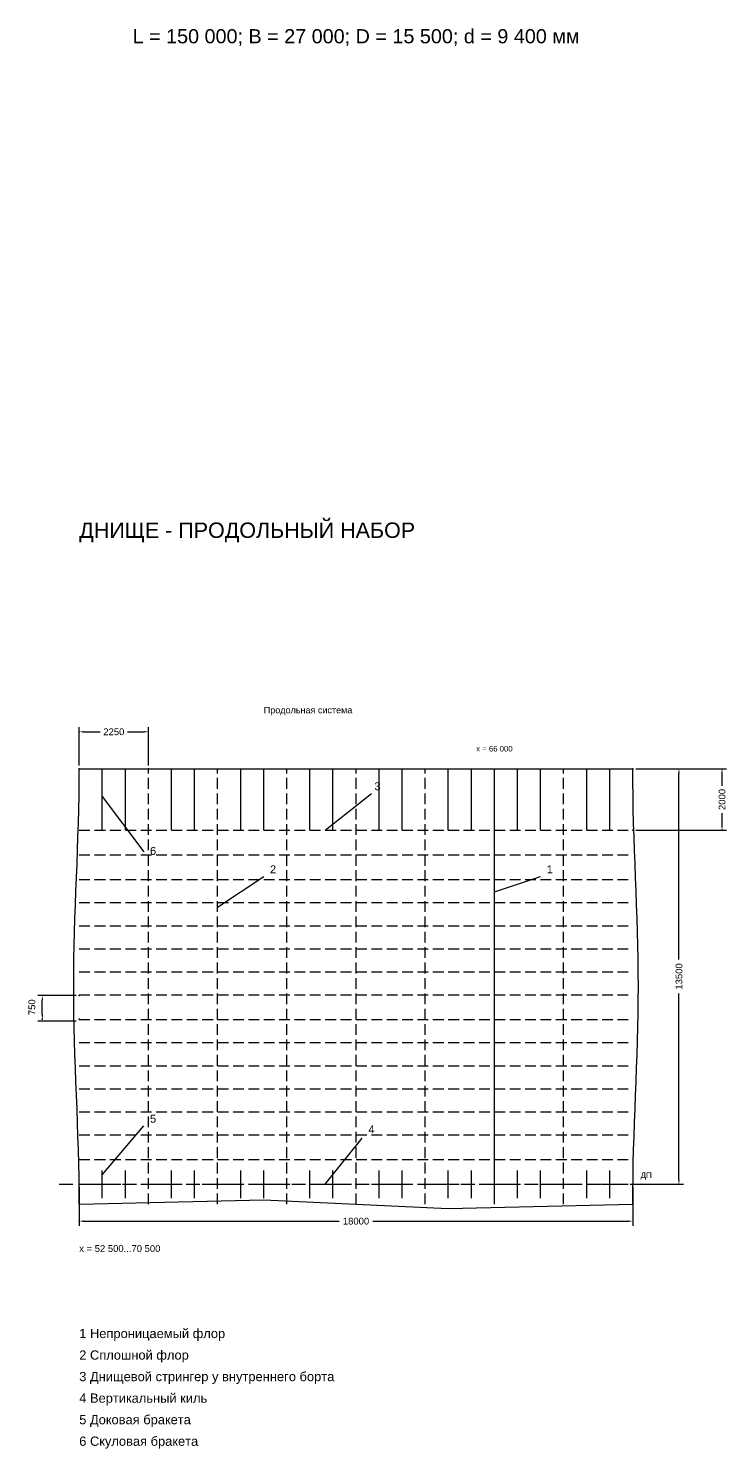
# Model space of a CAD drawing. Header units: millimetres. Extents: x -5500 to 159150, y -17410 to 188095.
# Drawn here: x 64347 to 87050, y 92410 to 138554 of the extents above; entities that cross this region are included whole.
import ezdxf
from ezdxf.enums import TextEntityAlignment as Align

# ---------------------------------------------------------------- set-up
doc = ezdxf.new("R2010")
doc.units = ezdxf.units.MM
for name, color, linetype in [('ARR_0', 7, 'Continuous'), ('ARR_BOUNDARY', 1, 'Continuous'), ('ARR_CENTER', 3, 'Continuous'), ('ARR_Defpoints', 7, 'Continuous'), ('ARR_HULL', 7, 'Continuous'), ('ARR_NOTE', 7, 'Continuous'), ('ARR_PRIMARY', 1, 'Continuous'), ('ARR_SECONDARY', 4, 'Continuous')]:
    doc.layers.add(name, color=color, linetype=linetype)
doc.styles.add('unicode', font='arial.ttf')

msp = doc.modelspace()

# ---------------------------------------------------------------- linework, layer by layer
at = {"layer": 'ARR_0', "color": 2}
for p, q in [((66000, 114600), (66000, 115850)), ((68250, 114600), (68250, 115850)), ((66150, 115700), (66685, 115700)), ((67565, 115700), (68100, 115700)), ((84100, 114500), (85650, 114500)), ((84100, 114500), (87050, 114500)), ((85500, 108300), (85500, 114350)), ((86900, 113940), (86900, 114350)), ((86900, 112650), (86900, 113060)), ((84100, 112500), (87050, 112500)), ((65900, 107133), (64650, 107133)), ((85500, 101150), (85500, 107200)), ((64800, 106517), (64800, 106983)), ((65900, 106300), (64650, 106300)), ((66000, 100900), (66000, 99650)), ((84000, 100900), (84000, 99650)), ((84100, 101000), (85650, 101000)), ((66150, 99800), (74450, 99800)), ((75550, 99800), (83850, 99800))]:
    msp.add_line(p, q, dxfattribs=at)
at = {"layer": 'ARR_0', "color": 0, "linetype": 'ByBlock'}
for points in [[(66150, 115675), (66000, 115700), (66150, 115725)], [(68100, 115725), (68250, 115700), (68100, 115675)], [(85475, 114350), (85500, 114500), (85525, 114350)], [(86875, 114350), (86900, 114500), (86925, 114350)], [(86925, 112650), (86900, 112500), (86875, 112650)], [(64775, 106983), (64800, 107133), (64825, 106983)], [(64825, 106517), (64800, 106300), (64775, 106517)], [(85525, 101150), (85500, 101000), (85475, 101150)], [(66150, 99775), (66000, 99800), (66150, 99825)], [(83850, 99825), (84000, 99800), (83850, 99775)]]:
    msp.add_solid(points, dxfattribs=at)
at = {"layer": 'ARR_BOUNDARY'}
msp.add_line((79500, 100350), (79500, 114500), dxfattribs=at)
at = {"layer": 'ARR_CENTER'}
for p, q in [((65350, 101000), (65797, 101000)), ((66038, 101000), (66484, 101000)), ((66725, 101000), (67172, 101000)), ((67412, 101000), (67859, 101000)), ((68100, 101000), (68547, 101000)), ((68788, 101000), (69234, 101000)), ((69475, 101000), (69922, 101000)), ((70162, 101000), (70609, 101000)), ((70850, 101000), (71297, 101000)), ((71538, 101000), (71984, 101000)), ((72225, 101000), (72672, 101000)), ((72912, 101000), (73359, 101000)), ((73600, 101000), (74047, 101000)), ((74287, 101000), (74734, 101000)), ((74975, 101000), (75422, 101000)), ((75662, 101000), (76109, 101000)), ((76350, 101000), (76797, 101000)), ((77038, 101000), (77484, 101000)), ((77725, 101000), (78172, 101000)), ((78412, 101000), (78859, 101000)), ((79100, 101000), (79547, 101000)), ((79788, 101000), (80234, 101000)), ((80475, 101000), (80922, 101000)), ((81162, 101000), (81609, 101000)), ((81850, 101000), (82297, 101000)), ((82538, 101000), (82984, 101000)), ((83225, 101000), (83672, 101000)), ((83913, 101000), (84359, 101000))]:
    msp.add_line(p, q, dxfattribs=at)
at = {"layer": 'ARR_Defpoints'}
for p in [(66000, 115700), (66000, 114500), (68250, 114500), (84000, 114500), (84000, 114500), (84000, 112500), (86900, 112500), (66000, 107133), (64800, 106367), (66000, 106367), (66000, 101000), (84000, 101000), (84000, 101000), (85500, 101000), (66000, 99800)]:
    msp.add_point(p, dxfattribs=at)
at = {"layer": 'ARR_HULL'}
msp.add_line((66000, 114500), (84000, 114500), dxfattribs=at)
for points in [[(66000, 100350), (65998, 100792), (65993, 101234), (65985, 101677), (65974, 102119), (65960, 102561), (65944, 103003), (65928, 103445), (65910, 103888), (65892, 104330), (65876, 104772), (65860, 105214), (65846, 105656), (65835, 106098), (65827, 106541), (65822, 106983), (65820, 107425), (65822, 107867), (65827, 108309), (65835, 108752), (65846, 109194), (65860, 109636), (65876, 110078), (65892, 110520), (65910, 110962), (65928, 111405), (65944, 111847), (65960, 112289), (65974, 112731), (65985, 113173), (65993, 113616), (65998, 114058), (66000, 114500)], [(84000, 100350), (84002, 100792), (84007, 101234), (84015, 101677), (84026, 102119), (84040, 102561), (84056, 103003), (84072, 103445), (84090, 103888), (84108, 104330), (84124, 104772), (84140, 105214), (84154, 105656), (84165, 106098), (84173, 106541), (84178, 106983), (84180, 107425), (84178, 107867), (84173, 108309), (84165, 108752), (84154, 109194), (84140, 109636), (84124, 110078), (84108, 110520), (84090, 110962), (84072, 111405), (84056, 111847), (84040, 112289), (84026, 112731), (84015, 113173), (84007, 113616), (84002, 114058), (84000, 114500)], [(66000, 100350), (72000, 100490), (78000, 100210), (84000, 100350)]]:
    msp.add_lwpolyline(points, dxfattribs=at)
at = {"layer": 'ARR_NOTE'}
for points in [[(66750, 113600), (68100, 111800)], [(74000, 112500), (75500, 113700)], [(70500, 110000), (72000, 111000)], [(79500, 110500), (81000, 111000)], [(66750, 101300), (68100, 102900)], [(74000, 101000), (75200, 102500)]]:
    msp.add_lwpolyline(points, dxfattribs=at)
at = {"layer": 'ARR_PRIMARY'}
for p, q in [((68250, 114350), (68250, 114500)), ((70500, 114350), (70500, 114500)), ((72750, 114350), (72750, 114500)), ((75000, 114350), (75000, 114500)), ((77250, 114350), (77250, 114500)), ((81750, 114350), (81750, 114500)), ((68250, 113850), (68250, 114200)), ((70500, 113850), (70500, 114200)), ((72750, 113850), (72750, 114200)), ((75000, 113850), (75000, 114200)), ((77250, 113850), (77250, 114200)), ((81750, 113850), (81750, 114200)), ((68250, 113350), (68250, 113700)), ((70500, 113350), (70500, 113700)), ((72750, 113350), (72750, 113700)), ((75000, 113350), (75000, 113700)), ((77250, 113350), (77250, 113700)), ((81750, 113350), (81750, 113700)), ((68250, 112850), (68250, 113200)), ((70500, 112850), (70500, 113200)), ((72750, 112850), (72750, 113200)), ((75000, 112850), (75000, 113200)), ((77250, 112850), (77250, 113200)), ((81750, 112850), (81750, 113200)), ((68250, 112350), (68250, 112700)), ((70500, 112350), (70500, 112700)), ((72750, 112350), (72750, 112700)), ((75000, 112350), (75000, 112700)), ((77250, 112350), (77250, 112700)), ((81750, 112350), (81750, 112700)), ((66000, 112500), (66350, 112500)), ((66500, 112500), (66850, 112500)), ((67000, 112500), (67350, 112500)), ((67500, 112500), (67850, 112500)), ((68000, 112500), (68350, 112500)), ((68250, 111850), (68250, 112200)), ((68500, 112500), (68850, 112500)), ((69000, 112500), (69350, 112500)), ((69500, 112500), (69850, 112500)), ((70000, 112500), (70350, 112500)), ((70500, 112500), (70850, 112500)), ((70500, 111850), (70500, 112200)), ((71000, 112500), (71350, 112500)), ((71500, 112500), (71850, 112500)), ((72000, 112500), (72350, 112500)), ((72500, 112500), (72850, 112500)), ((72750, 111850), (72750, 112200)), ((73000, 112500), (73350, 112500)), ((73500, 112500), (73850, 112500)), ((74000, 112500), (74350, 112500)), ((74500, 112500), (74850, 112500)), ((75000, 112500), (75350, 112500)), ((75000, 111850), (75000, 112200)), ((75500, 112500), (75850, 112500)), ((76000, 112500), (76350, 112500)), ((76500, 112500), (76850, 112500)), ((77000, 112500), (77350, 112500)), ((77250, 111850), (77250, 112200)), ((77500, 112500), (77850, 112500)), ((78000, 112500), (78350, 112500)), ((78500, 112500), (78850, 112500)), ((79000, 112500), (79350, 112500)), ((79500, 112500), (79850, 112500)), ((80000, 112500), (80350, 112500)), ((80500, 112500), (80850, 112500)), ((81000, 112500), (81350, 112500)), ((81500, 112500), (81850, 112500)), ((81750, 111850), (81750, 112200)), ((82000, 112500), (82350, 112500)), ((82500, 112500), (82850, 112500)), ((83000, 112500), (83350, 112500)), ((83500, 112500), (83850, 112500)), ((68250, 111350), (68250, 111700)), ((70500, 111350), (70500, 111700)), ((72750, 111350), (72750, 111700)), ((75000, 111350), (75000, 111700)), ((77250, 111350), (77250, 111700)), ((81750, 111350), (81750, 111700)), ((68250, 110850), (68250, 111200)), ((70500, 110850), (70500, 111200)), ((72750, 110850), (72750, 111200)), ((75000, 110850), (75000, 111200)), ((77250, 110850), (77250, 111200)), ((81750, 110850), (81750, 111200)), ((68250, 110350), (68250, 110700)), ((70500, 110350), (70500, 110700)), ((72750, 110350), (72750, 110700)), ((75000, 110350), (75000, 110700)), ((77250, 110350), (77250, 110700)), ((81750, 110350), (81750, 110700)), ((68250, 109850), (68250, 110200)), ((70500, 109850), (70500, 110200)), ((72750, 109850), (72750, 110200)), ((75000, 109850), (75000, 110200)), ((77250, 109850), (77250, 110200)), ((81750, 109850), (81750, 110200)), ((68250, 109350), (68250, 109700)), ((70500, 109350), (70500, 109700)), ((72750, 109350), (72750, 109700)), ((75000, 109350), (75000, 109700)), ((77250, 109350), (77250, 109700)), ((81750, 109350), (81750, 109700)), ((68250, 108850), (68250, 109200)), ((70500, 108850), (70500, 109200)), ((72750, 108850), (72750, 109200)), ((75000, 108850), (75000, 109200)), ((77250, 108850), (77250, 109200)), ((81750, 108850), (81750, 109200)), ((68250, 108350), (68250, 108700)), ((70500, 108350), (70500, 108700)), ((72750, 108350), (72750, 108700)), ((75000, 108350), (75000, 108700)), ((77250, 108350), (77250, 108700)), ((81750, 108350), (81750, 108700)), ((68250, 107850), (68250, 108200)), ((70500, 107850), (70500, 108200)), ((72750, 107850), (72750, 108200)), ((75000, 107850), (75000, 108200)), ((77250, 107850), (77250, 108200)), ((81750, 107850), (81750, 108200)), ((68250, 107350), (68250, 107700)), ((70500, 107350), (70500, 107700)), ((72750, 107350), (72750, 107700)), ((75000, 107350), (75000, 107700)), ((77250, 107350), (77250, 107700)), ((81750, 107350), (81750, 107700)), ((68250, 106850), (68250, 107200)), ((70500, 106850), (70500, 107200)), ((72750, 106850), (72750, 107200)), ((75000, 106850), (75000, 107200)), ((77250, 106850), (77250, 107200)), ((81750, 106850), (81750, 107200)), ((68250, 106350), (68250, 106700)), ((70500, 106350), (70500, 106700)), ((72750, 106350), (72750, 106700)), ((75000, 106350), (75000, 106700)), ((77250, 106350), (77250, 106700)), ((81750, 106350), (81750, 106700)), ((68250, 105850), (68250, 106200)), ((70500, 105850), (70500, 106200)), ((72750, 105850), (72750, 106200)), ((75000, 105850), (75000, 106200)), ((77250, 105850), (77250, 106200)), ((81750, 105850), (81750, 106200)), ((68250, 105350), (68250, 105700)), ((70500, 105350), (70500, 105700)), ((72750, 105350), (72750, 105700)), ((75000, 105350), (75000, 105700)), ((77250, 105350), (77250, 105700)), ((81750, 105350), (81750, 105700)), ((68250, 104850), (68250, 105200)), ((70500, 104850), (70500, 105200)), ((72750, 104850), (72750, 105200)), ((75000, 104850), (75000, 105200)), ((77250, 104850), (77250, 105200)), ((81750, 104850), (81750, 105200)), ((68250, 104350), (68250, 104700)), ((70500, 104350), (70500, 104700)), ((72750, 104350), (72750, 104700)), ((75000, 104350), (75000, 104700)), ((77250, 104350), (77250, 104700)), ((81750, 104350), (81750, 104700)), ((68250, 103850), (68250, 104200)), ((70500, 103850), (70500, 104200)), ((72750, 103850), (72750, 104200)), ((75000, 103850), (75000, 104200)), ((77250, 103850), (77250, 104200)), ((81750, 103850), (81750, 104200)), ((68250, 103350), (68250, 103700)), ((70500, 103350), (70500, 103700)), ((72750, 103350), (72750, 103700)), ((75000, 103350), (75000, 103700)), ((77250, 103350), (77250, 103700)), ((81750, 103350), (81750, 103700)), ((68250, 102850), (68250, 103200)), ((70500, 102850), (70500, 103200)), ((72750, 102850), (72750, 103200)), ((75000, 102850), (75000, 103200)), ((77250, 102850), (77250, 103200)), ((81750, 102850), (81750, 103200)), ((68250, 102350), (68250, 102700)), ((70500, 102350), (70500, 102700)), ((72750, 102350), (72750, 102700)), ((75000, 102350), (75000, 102700)), ((77250, 102350), (77250, 102700)), ((81750, 102350), (81750, 102700)), ((68250, 101850), (68250, 102200)), ((70500, 101850), (70500, 102200)), ((72750, 101850), (72750, 102200)), ((75000, 101850), (75000, 102200)), ((77250, 101850), (77250, 102200)), ((81750, 101850), (81750, 102200)), ((68250, 101350), (68250, 101700)), ((70500, 101350), (70500, 101700)), ((72750, 101350), (72750, 101700)), ((75000, 101350), (75000, 101700)), ((77250, 101350), (77250, 101700)), ((81750, 101350), (81750, 101700)), ((68250, 100850), (68250, 101200)), ((70500, 100850), (70500, 101200)), ((72750, 100850), (72750, 101200)), ((75000, 100850), (75000, 101200)), ((77250, 100850), (77250, 101200)), ((81750, 100850), (81750, 101200)), ((66000, 101000), (66350, 101000)), ((66500, 101000), (66850, 101000)), ((67000, 101000), (67350, 101000)), ((67500, 101000), (67850, 101000)), ((68000, 101000), (68350, 101000)), ((68250, 100350), (68250, 100700)), ((68500, 101000), (68850, 101000)), ((69000, 101000), (69350, 101000)), ((69500, 101000), (69850, 101000)), ((70000, 101000), (70350, 101000)), ((70500, 101000), (70850, 101000)), ((70500, 100350), (70500, 100700)), ((71000, 101000), (71350, 101000)), ((71500, 101000), (71850, 101000)), ((72000, 101000), (72350, 101000)), ((72500, 101000), (72850, 101000)), ((72750, 100350), (72750, 100700)), ((73000, 101000), (73350, 101000)), ((73500, 101000), (73850, 101000)), ((74000, 101000), (74350, 101000)), ((74500, 101000), (74850, 101000)), ((75000, 101000), (75350, 101000)), ((75000, 100350), (75000, 100700)), ((75500, 101000), (75850, 101000)), ((76000, 101000), (76350, 101000)), ((76500, 101000), (76850, 101000)), ((77000, 101000), (77350, 101000)), ((77250, 100350), (77250, 100700)), ((77500, 101000), (77850, 101000)), ((78000, 101000), (78350, 101000)), ((78500, 101000), (78850, 101000)), ((79000, 101000), (79350, 101000)), ((79500, 101000), (79850, 101000)), ((80000, 101000), (80350, 101000)), ((80500, 101000), (80850, 101000)), ((81000, 101000), (81350, 101000)), ((81500, 101000), (81850, 101000)), ((81750, 100350), (81750, 100700)), ((82000, 101000), (82350, 101000)), ((82500, 101000), (82850, 101000)), ((83000, 101000), (83350, 101000)), ((83500, 101000), (83850, 101000))]:
    msp.add_line(p, q, dxfattribs=at)
at = {"layer": 'ARR_SECONDARY'}
for p, q in [((66000, 111700), (66350, 111700)), ((66500, 111700), (66850, 111700)), ((67000, 111700), (67350, 111700)), ((67500, 111700), (67850, 111700)), ((68000, 111700), (68350, 111700)), ((68500, 111700), (68850, 111700)), ((69000, 111700), (69350, 111700)), ((69500, 111700), (69850, 111700)), ((70000, 111700), (70350, 111700)), ((70500, 111700), (70850, 111700)), ((71000, 111700), (71350, 111700)), ((71500, 111700), (71850, 111700)), ((72000, 111700), (72350, 111700)), ((72500, 111700), (72850, 111700)), ((73000, 111700), (73350, 111700)), ((73500, 111700), (73850, 111700)), ((74000, 111700), (74350, 111700)), ((74500, 111700), (74850, 111700)), ((75000, 111700), (75350, 111700)), ((75500, 111700), (75850, 111700)), ((76000, 111700), (76350, 111700)), ((76500, 111700), (76850, 111700)), ((77000, 111700), (77350, 111700)), ((77500, 111700), (77850, 111700)), ((78000, 111700), (78350, 111700)), ((78500, 111700), (78850, 111700)), ((79000, 111700), (79350, 111700)), ((79500, 111700), (79850, 111700)), ((80000, 111700), (80350, 111700)), ((80500, 111700), (80850, 111700)), ((81000, 111700), (81350, 111700)), ((81500, 111700), (81850, 111700)), ((82000, 111700), (82350, 111700)), ((82500, 111700), (82850, 111700)), ((83000, 111700), (83350, 111700)), ((83500, 111700), (83850, 111700)), ((66000, 110900), (66350, 110900)), ((66500, 110900), (66850, 110900)), ((67000, 110900), (67350, 110900)), ((67500, 110900), (67850, 110900)), ((68000, 110900), (68350, 110900)), ((68500, 110900), (68850, 110900)), ((69000, 110900), (69350, 110900)), ((69500, 110900), (69850, 110900)), ((70000, 110900), (70350, 110900)), ((70500, 110900), (70850, 110900)), ((71000, 110900), (71350, 110900)), ((71500, 110900), (71850, 110900)), ((72000, 110900), (72350, 110900)), ((72500, 110900), (72850, 110900)), ((73000, 110900), (73350, 110900)), ((73500, 110900), (73850, 110900)), ((74000, 110900), (74350, 110900)), ((74500, 110900), (74850, 110900)), ((75000, 110900), (75350, 110900)), ((75500, 110900), (75850, 110900)), ((76000, 110900), (76350, 110900)), ((76500, 110900), (76850, 110900)), ((77000, 110900), (77350, 110900)), ((77500, 110900), (77850, 110900)), ((78000, 110900), (78350, 110900)), ((78500, 110900), (78850, 110900)), ((79000, 110900), (79350, 110900)), ((79500, 110900), (79850, 110900)), ((80000, 110900), (80350, 110900)), ((80500, 110900), (80850, 110900)), ((81000, 110900), (81350, 110900)), ((81500, 110900), (81850, 110900)), ((82000, 110900), (82350, 110900)), ((82500, 110900), (82850, 110900)), ((83000, 110900), (83350, 110900)), ((83500, 110900), (83850, 110900)), ((66000, 110150), (66350, 110150)), ((66500, 110150), (66850, 110150)), ((67000, 110150), (67350, 110150)), ((67500, 110150), (67850, 110150)), ((68000, 110150), (68350, 110150)), ((68500, 110150), (68850, 110150)), ((69000, 110150), (69350, 110150)), ((69500, 110150), (69850, 110150)), ((70000, 110150), (70350, 110150)), ((70500, 110150), (70850, 110150)), ((71000, 110150), (71350, 110150)), ((71500, 110150), (71850, 110150)), ((72000, 110150), (72350, 110150)), ((72500, 110150), (72850, 110150)), ((73000, 110150), (73350, 110150)), ((73500, 110150), (73850, 110150)), ((74000, 110150), (74350, 110150)), ((74500, 110150), (74850, 110150)), ((75000, 110150), (75350, 110150)), ((75500, 110150), (75850, 110150)), ((76000, 110150), (76350, 110150)), ((76500, 110150), (76850, 110150)), ((77000, 110150), (77350, 110150)), ((77500, 110150), (77850, 110150)), ((78000, 110150), (78350, 110150)), ((78500, 110150), (78850, 110150)), ((79000, 110150), (79350, 110150)), ((79500, 110150), (79850, 110150)), ((80000, 110150), (80350, 110150)), ((80500, 110150), (80850, 110150)), ((81000, 110150), (81350, 110150)), ((81500, 110150), (81850, 110150)), ((82000, 110150), (82350, 110150)), ((82500, 110150), (82850, 110150)), ((83000, 110150), (83350, 110150)), ((83500, 110150), (83850, 110150)), ((66000, 109400), (66350, 109400)), ((66500, 109400), (66850, 109400)), ((67000, 109400), (67350, 109400)), ((67500, 109400), (67850, 109400)), ((68000, 109400), (68350, 109400)), ((68500, 109400), (68850, 109400)), ((69000, 109400), (69350, 109400)), ((69500, 109400), (69850, 109400)), ((70000, 109400), (70350, 109400)), ((70500, 109400), (70850, 109400)), ((71000, 109400), (71350, 109400)), ((71500, 109400), (71850, 109400)), ((72000, 109400), (72350, 109400)), ((72500, 109400), (72850, 109400)), ((73000, 109400), (73350, 109400)), ((73500, 109400), (73850, 109400)), ((74000, 109400), (74350, 109400)), ((74500, 109400), (74850, 109400)), ((75000, 109400), (75350, 109400)), ((75500, 109400), (75850, 109400)), ((76000, 109400), (76350, 109400)), ((76500, 109400), (76850, 109400)), ((77000, 109400), (77350, 109400)), ((77500, 109400), (77850, 109400)), ((78000, 109400), (78350, 109400)), ((78500, 109400), (78850, 109400)), ((79000, 109400), (79350, 109400)), ((79500, 109400), (79850, 109400)), ((80000, 109400), (80350, 109400)), ((80500, 109400), (80850, 109400)), ((81000, 109400), (81350, 109400)), ((81500, 109400), (81850, 109400)), ((82000, 109400), (82350, 109400)), ((82500, 109400), (82850, 109400)), ((83000, 109400), (83350, 109400)), ((83500, 109400), (83850, 109400)), ((66000, 108650), (66350, 108650)), ((66500, 108650), (66850, 108650)), ((67000, 108650), (67350, 108650)), ((67500, 108650), (67850, 108650)), ((68000, 108650), (68350, 108650)), ((68500, 108650), (68850, 108650)), ((69000, 108650), (69350, 108650)), ((69500, 108650), (69850, 108650)), ((70000, 108650), (70350, 108650)), ((70500, 108650), (70850, 108650)), ((71000, 108650), (71350, 108650)), ((71500, 108650), (71850, 108650)), ((72000, 108650), (72350, 108650)), ((72500, 108650), (72850, 108650)), ((73000, 108650), (73350, 108650)), ((73500, 108650), (73850, 108650)), ((74000, 108650), (74350, 108650)), ((74500, 108650), (74850, 108650)), ((75000, 108650), (75350, 108650)), ((75500, 108650), (75850, 108650)), ((76000, 108650), (76350, 108650)), ((76500, 108650), (76850, 108650)), ((77000, 108650), (77350, 108650)), ((77500, 108650), (77850, 108650)), ((78000, 108650), (78350, 108650)), ((78500, 108650), (78850, 108650)), ((79000, 108650), (79350, 108650)), ((79500, 108650), (79850, 108650)), ((80000, 108650), (80350, 108650)), ((80500, 108650), (80850, 108650)), ((81000, 108650), (81350, 108650)), ((81500, 108650), (81850, 108650)), ((82000, 108650), (82350, 108650)), ((82500, 108650), (82850, 108650)), ((83000, 108650), (83350, 108650)), ((83500, 108650), (83850, 108650)), ((66000, 107900), (66350, 107900)), ((66500, 107900), (66850, 107900)), ((67000, 107900), (67350, 107900)), ((67500, 107900), (67850, 107900)), ((68000, 107900), (68350, 107900)), ((68500, 107900), (68850, 107900)), ((69000, 107900), (69350, 107900)), ((69500, 107900), (69850, 107900)), ((70000, 107900), (70350, 107900)), ((70500, 107900), (70850, 107900)), ((71000, 107900), (71350, 107900)), ((71500, 107900), (71850, 107900)), ((72000, 107900), (72350, 107900)), ((72500, 107900), (72850, 107900)), ((73000, 107900), (73350, 107900)), ((73500, 107900), (73850, 107900)), ((74000, 107900), (74350, 107900)), ((74500, 107900), (74850, 107900)), ((75000, 107900), (75350, 107900)), ((75500, 107900), (75850, 107900)), ((76000, 107900), (76350, 107900)), ((76500, 107900), (76850, 107900)), ((77000, 107900), (77350, 107900)), ((77500, 107900), (77850, 107900)), ((78000, 107900), (78350, 107900)), ((78500, 107900), (78850, 107900)), ((79000, 107900), (79350, 107900)), ((79500, 107900), (79850, 107900)), ((80000, 107900), (80350, 107900)), ((80500, 107900), (80850, 107900)), ((81000, 107900), (81350, 107900)), ((81500, 107900), (81850, 107900)), ((82000, 107900), (82350, 107900)), ((82500, 107900), (82850, 107900)), ((83000, 107900), (83350, 107900)), ((83500, 107900), (83850, 107900)), ((66000, 107150), (66350, 107150)), ((66500, 107150), (66850, 107150)), ((67000, 107150), (67350, 107150)), ((67500, 107150), (67850, 107150)), ((68000, 107150), (68350, 107150)), ((68500, 107150), (68850, 107150)), ((69000, 107150), (69350, 107150)), ((69500, 107150), (69850, 107150)), ((70000, 107150), (70350, 107150)), ((70500, 107150), (70850, 107150)), ((71000, 107150), (71350, 107150)), ((71500, 107150), (71850, 107150)), ((72000, 107150), (72350, 107150)), ((72500, 107150), (72850, 107150)), ((73000, 107150), (73350, 107150)), ((73500, 107150), (73850, 107150)), ((74000, 107150), (74350, 107150)), ((74500, 107150), (74850, 107150)), ((75000, 107150), (75350, 107150)), ((75500, 107150), (75850, 107150)), ((76000, 107150), (76350, 107150)), ((76500, 107150), (76850, 107150)), ((77000, 107150), (77350, 107150)), ((77500, 107150), (77850, 107150)), ((78000, 107150), (78350, 107150)), ((78500, 107150), (78850, 107150)), ((79000, 107150), (79350, 107150)), ((79500, 107150), (79850, 107150)), ((80000, 107150), (80350, 107150)), ((80500, 107150), (80850, 107150)), ((81000, 107150), (81350, 107150)), ((81500, 107150), (81850, 107150)), ((82000, 107150), (82350, 107150)), ((82500, 107150), (82850, 107150)), ((83000, 107150), (83350, 107150)), ((83500, 107150), (83850, 107150)), ((66000, 106350), (66350, 106350)), ((66500, 106350), (66850, 106350)), ((67000, 106350), (67350, 106350)), ((67500, 106350), (67850, 106350)), ((68000, 106350), (68350, 106350)), ((68500, 106350), (68850, 106350)), ((69000, 106350), (69350, 106350)), ((69500, 106350), (69850, 106350)), ((70000, 106350), (70350, 106350)), ((70500, 106350), (70850, 106350)), ((71000, 106350), (71350, 106350)), ((71500, 106350), (71850, 106350)), ((72000, 106350), (72350, 106350)), ((72500, 106350), (72850, 106350)), ((73000, 106350), (73350, 106350)), ((73500, 106350), (73850, 106350)), ((74000, 106350), (74350, 106350)), ((74500, 106350), (74850, 106350)), ((75000, 106350), (75350, 106350)), ((75500, 106350), (75850, 106350)), ((76000, 106350), (76350, 106350)), ((76500, 106350), (76850, 106350)), ((77000, 106350), (77350, 106350)), ((77500, 106350), (77850, 106350)), ((78000, 106350), (78350, 106350)), ((78500, 106350), (78850, 106350)), ((79000, 106350), (79350, 106350)), ((79500, 106350), (79850, 106350)), ((80000, 106350), (80350, 106350)), ((80500, 106350), (80850, 106350)), ((81000, 106350), (81350, 106350)), ((81500, 106350), (81850, 106350)), ((82000, 106350), (82350, 106350)), ((82500, 106350), (82850, 106350)), ((83000, 106350), (83350, 106350)), ((83500, 106350), (83850, 106350)), ((66000, 105600), (66350, 105600)), ((66500, 105600), (66850, 105600)), ((67000, 105600), (67350, 105600)), ((67500, 105600), (67850, 105600)), ((68000, 105600), (68350, 105600)), ((68500, 105600), (68850, 105600)), ((69000, 105600), (69350, 105600)), ((69500, 105600), (69850, 105600)), ((70000, 105600), (70350, 105600)), ((70500, 105600), (70850, 105600)), ((71000, 105600), (71350, 105600)), ((71500, 105600), (71850, 105600)), ((72000, 105600), (72350, 105600)), ((72500, 105600), (72850, 105600)), ((73000, 105600), (73350, 105600)), ((73500, 105600), (73850, 105600)), ((74000, 105600), (74350, 105600)), ((74500, 105600), (74850, 105600)), ((75000, 105600), (75350, 105600)), ((75500, 105600), (75850, 105600)), ((76000, 105600), (76350, 105600)), ((76500, 105600), (76850, 105600)), ((77000, 105600), (77350, 105600)), ((77500, 105600), (77850, 105600)), ((78000, 105600), (78350, 105600)), ((78500, 105600), (78850, 105600)), ((79000, 105600), (79350, 105600)), ((79500, 105600), (79850, 105600)), ((80000, 105600), (80350, 105600)), ((80500, 105600), (80850, 105600)), ((81000, 105600), (81350, 105600)), ((81500, 105600), (81850, 105600)), ((82000, 105600), (82350, 105600)), ((82500, 105600), (82850, 105600)), ((83000, 105600), (83350, 105600)), ((83500, 105600), (83850, 105600)), ((66000, 104850), (66350, 104850)), ((66500, 104850), (66850, 104850)), ((67000, 104850), (67350, 104850)), ((67500, 104850), (67850, 104850)), ((68000, 104850), (68350, 104850)), ((68500, 104850), (68850, 104850)), ((69000, 104850), (69350, 104850)), ((69500, 104850), (69850, 104850)), ((70000, 104850), (70350, 104850)), ((70500, 104850), (70850, 104850)), ((71000, 104850), (71350, 104850)), ((71500, 104850), (71850, 104850)), ((72000, 104850), (72350, 104850)), ((72500, 104850), (72850, 104850)), ((73000, 104850), (73350, 104850)), ((73500, 104850), (73850, 104850)), ((74000, 104850), (74350, 104850)), ((74500, 104850), (74850, 104850)), ((75000, 104850), (75350, 104850)), ((75500, 104850), (75850, 104850)), ((76000, 104850), (76350, 104850)), ((76500, 104850), (76850, 104850)), ((77000, 104850), (77350, 104850)), ((77500, 104850), (77850, 104850)), ((78000, 104850), (78350, 104850)), ((78500, 104850), (78850, 104850)), ((79000, 104850), (79350, 104850)), ((79500, 104850), (79850, 104850)), ((80000, 104850), (80350, 104850)), ((80500, 104850), (80850, 104850)), ((81000, 104850), (81350, 104850)), ((81500, 104850), (81850, 104850)), ((82000, 104850), (82350, 104850)), ((82500, 104850), (82850, 104850)), ((83000, 104850), (83350, 104850)), ((83500, 104850), (83850, 104850)), ((66000, 104100), (66350, 104100)), ((66500, 104100), (66850, 104100)), ((67000, 104100), (67350, 104100)), ((67500, 104100), (67850, 104100)), ((68000, 104100), (68350, 104100)), ((68500, 104100), (68850, 104100)), ((69000, 104100), (69350, 104100)), ((69500, 104100), (69850, 104100)), ((70000, 104100), (70350, 104100)), ((70500, 104100), (70850, 104100)), ((71000, 104100), (71350, 104100)), ((71500, 104100), (71850, 104100)), ((72000, 104100), (72350, 104100)), ((72500, 104100), (72850, 104100)), ((73000, 104100), (73350, 104100)), ((73500, 104100), (73850, 104100)), ((74000, 104100), (74350, 104100)), ((74500, 104100), (74850, 104100)), ((75000, 104100), (75350, 104100)), ((75500, 104100), (75850, 104100)), ((76000, 104100), (76350, 104100)), ((76500, 104100), (76850, 104100)), ((77000, 104100), (77350, 104100)), ((77500, 104100), (77850, 104100)), ((78000, 104100), (78350, 104100)), ((78500, 104100), (78850, 104100)), ((79000, 104100), (79350, 104100)), ((79500, 104100), (79850, 104100)), ((80000, 104100), (80350, 104100)), ((80500, 104100), (80850, 104100)), ((81000, 104100), (81350, 104100)), ((81500, 104100), (81850, 104100)), ((82000, 104100), (82350, 104100)), ((82500, 104100), (82850, 104100)), ((83000, 104100), (83350, 104100)), ((83500, 104100), (83850, 104100)), ((66000, 103350), (66350, 103350)), ((66500, 103350), (66850, 103350)), ((67000, 103350), (67350, 103350)), ((67500, 103350), (67850, 103350)), ((68000, 103350), (68350, 103350)), ((68500, 103350), (68850, 103350)), ((69000, 103350), (69350, 103350)), ((69500, 103350), (69850, 103350)), ((70000, 103350), (70350, 103350)), ((70500, 103350), (70850, 103350)), ((71000, 103350), (71350, 103350)), ((71500, 103350), (71850, 103350)), ((72000, 103350), (72350, 103350)), ((72500, 103350), (72850, 103350)), ((73000, 103350), (73350, 103350)), ((73500, 103350), (73850, 103350)), ((74000, 103350), (74350, 103350)), ((74500, 103350), (74850, 103350)), ((75000, 103350), (75350, 103350)), ((75500, 103350), (75850, 103350)), ((76000, 103350), (76350, 103350)), ((76500, 103350), (76850, 103350)), ((77000, 103350), (77350, 103350)), ((77500, 103350), (77850, 103350)), ((78000, 103350), (78350, 103350)), ((78500, 103350), (78850, 103350)), ((79000, 103350), (79350, 103350)), ((79500, 103350), (79850, 103350)), ((80000, 103350), (80350, 103350)), ((80500, 103350), (80850, 103350)), ((81000, 103350), (81350, 103350)), ((81500, 103350), (81850, 103350)), ((82000, 103350), (82350, 103350)), ((82500, 103350), (82850, 103350)), ((83000, 103350), (83350, 103350)), ((83500, 103350), (83850, 103350)), ((66000, 102600), (66350, 102600)), ((66500, 102600), (66850, 102600)), ((67000, 102600), (67350, 102600)), ((67500, 102600), (67850, 102600)), ((68000, 102600), (68350, 102600)), ((68500, 102600), (68850, 102600)), ((69000, 102600), (69350, 102600)), ((69500, 102600), (69850, 102600)), ((70000, 102600), (70350, 102600)), ((70500, 102600), (70850, 102600)), ((71000, 102600), (71350, 102600)), ((71500, 102600), (71850, 102600)), ((72000, 102600), (72350, 102600)), ((72500, 102600), (72850, 102600)), ((73000, 102600), (73350, 102600)), ((73500, 102600), (73850, 102600)), ((74000, 102600), (74350, 102600)), ((74500, 102600), (74850, 102600)), ((75000, 102600), (75350, 102600)), ((75500, 102600), (75850, 102600)), ((76000, 102600), (76350, 102600)), ((76500, 102600), (76850, 102600)), ((77000, 102600), (77350, 102600)), ((77500, 102600), (77850, 102600)), ((78000, 102600), (78350, 102600)), ((78500, 102600), (78850, 102600)), ((79000, 102600), (79350, 102600)), ((79500, 102600), (79850, 102600)), ((80000, 102600), (80350, 102600)), ((80500, 102600), (80850, 102600)), ((81000, 102600), (81350, 102600)), ((81500, 102600), (81850, 102600)), ((82000, 102600), (82350, 102600)), ((82500, 102600), (82850, 102600)), ((83000, 102600), (83350, 102600)), ((83500, 102600), (83850, 102600)), ((66000, 101800), (66350, 101800)), ((66500, 101800), (66850, 101800)), ((67000, 101800), (67350, 101800)), ((67500, 101800), (67850, 101800)), ((68000, 101800), (68350, 101800)), ((68500, 101800), (68850, 101800)), ((69000, 101800), (69350, 101800)), ((69500, 101800), (69850, 101800)), ((70000, 101800), (70350, 101800)), ((70500, 101800), (70850, 101800)), ((71000, 101800), (71350, 101800)), ((71500, 101800), (71850, 101800)), ((72000, 101800), (72350, 101800)), ((72500, 101800), (72850, 101800)), ((73000, 101800), (73350, 101800)), ((73500, 101800), (73850, 101800)), ((74000, 101800), (74350, 101800)), ((74500, 101800), (74850, 101800)), ((75000, 101800), (75350, 101800)), ((75500, 101800), (75850, 101800)), ((76000, 101800), (76350, 101800)), ((76500, 101800), (76850, 101800)), ((77000, 101800), (77350, 101800)), ((77500, 101800), (77850, 101800)), ((78000, 101800), (78350, 101800)), ((78500, 101800), (78850, 101800)), ((79000, 101800), (79350, 101800)), ((79500, 101800), (79850, 101800)), ((80000, 101800), (80350, 101800)), ((80500, 101800), (80850, 101800)), ((81000, 101800), (81350, 101800)), ((81500, 101800), (81850, 101800)), ((82000, 101800), (82350, 101800)), ((82500, 101800), (82850, 101800)), ((83000, 101800), (83350, 101800)), ((83500, 101800), (83850, 101800))]:
    msp.add_line(p, q, dxfattribs=at)
for points in [[(66750, 112500), (66750, 114500)], [(67500, 112500), (67500, 114500)], [(69000, 112500), (69000, 114500)], [(69750, 112500), (69750, 114500)], [(71250, 112500), (71250, 114500)], [(72000, 112500), (72000, 114500)], [(73500, 112500), (73500, 114500)], [(74250, 112500), (74250, 114500)], [(75750, 112500), (75750, 114500)], [(76500, 112500), (76500, 114500)], [(78000, 112500), (78000, 114500)], [(78750, 112500), (78750, 114500)], [(80250, 112500), (80250, 114500)], [(81000, 112500), (81000, 114500)], [(82500, 112500), (82500, 114500)], [(83250, 112500), (83250, 114500)], [(66750, 100550), (66750, 101450)], [(67500, 100550), (67500, 101450)], [(69000, 100550), (69000, 101450)], [(69750, 100550), (69750, 101450)], [(71250, 100550), (71250, 101450)], [(72000, 100550), (72000, 101450)], [(73500, 100550), (73500, 101450)], [(74250, 100550), (74250, 101450)], [(75750, 100550), (75750, 101450)], [(76500, 100550), (76500, 101450)], [(78000, 100550), (78000, 101450)], [(78750, 100550), (78750, 101450)], [(80250, 100550), (80250, 101450)], [(81000, 100550), (81000, 101450)], [(82500, 100550), (82500, 101450)], [(83250, 100550), (83250, 101450)]]:
    msp.add_lwpolyline(points, dxfattribs=at)

# ---------------------------------------------------------------- texts
at = {"layer": 'ARR_0', "color": 7, "style": 'unicode'}
for s, p in [('2250', (67125, 115700)), ('18000', (75000, 99800))]:
    msp.add_text(s, height=220, dxfattribs=at).set_placement(p, align=Align.MIDDLE_CENTER)
for s, p in [('2000', (86900, 113500)), ('13500', (85500, 107750)), ('750', (64460, 106750))]:
    msp.add_text(s, height=220, rotation=90, dxfattribs=at).set_placement(p, align=Align.MIDDLE_CENTER)
at = {"layer": 'ARR_NOTE', "style": 'unicode'}
for s, height, p in [('L = 150 000; B = 27 000; D = 15 500; d = 9 400 мм', 460, (75000, 138300)), ('x = 66 000', 180, (79500, 115150))]:
    msp.add_text(s, height=height, dxfattribs=at).set_placement(p, align=Align.MIDDLE_CENTER)
for s, height, p in [('ДНИЩЕ - ПРОДОЛЬНЫЙ НАБОР', 500, (66000, 122000)), ('Продольная система', 210, (72000, 116300)), ('3', 260, (75600, 113800)), ('6', 260, (68300, 111700)), ('2', 260, (72200, 111100)), ('1', 260, (81200, 111100)), ('5', 260, (68300, 103000)), ('4', 260, (75400, 102650)), ('ДП', 190, (84250, 101200)), ('x = 52 500...70 500', 220, (66000, 98800)), ('1 Непроницаемый флор', 300, (66000, 96000)), ('2 Сплошной флор', 300, (66000, 95300)), ('3 Днищевой стрингер у внутреннего борта', 300, (66000, 94600)), ('4 Вертикальный киль', 300, (66000, 93900)), ('5 Доковая бракета', 300, (66000, 93200)), ('6 Скуловая бракета', 300, (66000, 92500))]:
    msp.add_text(s, height=height, dxfattribs=at).set_placement(p)

doc.saveas('drawing.dxf')
